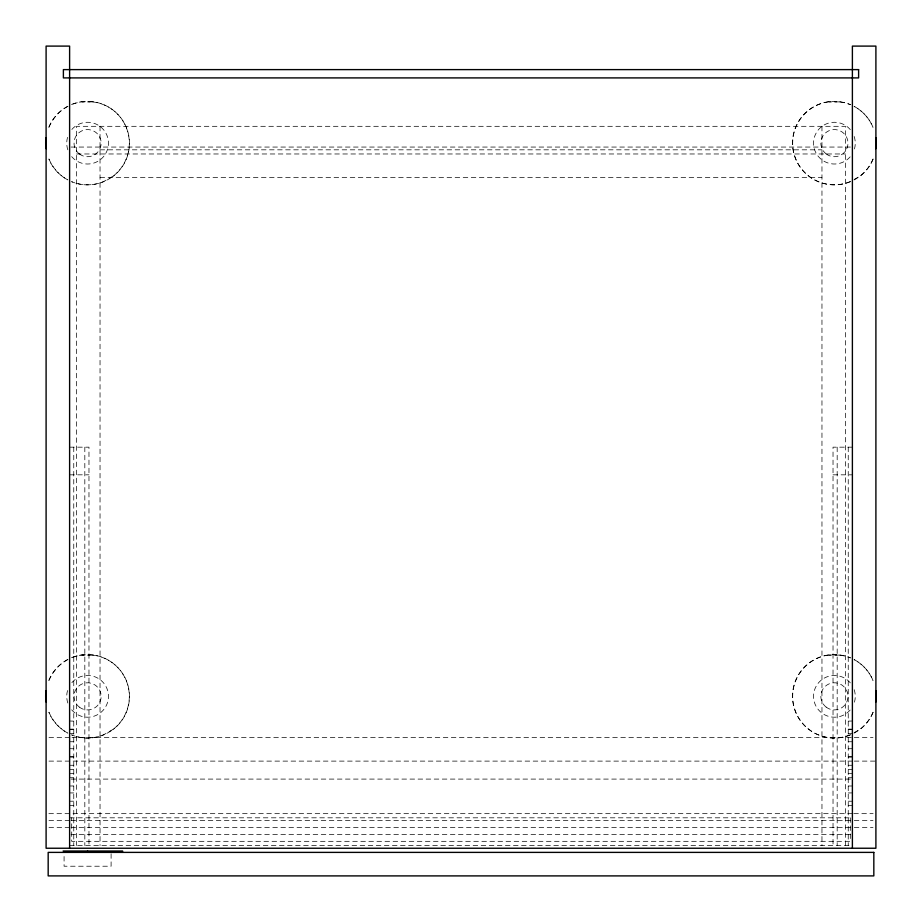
<?xml version="1.0" encoding="UTF-8"?>
<svg xmlns="http://www.w3.org/2000/svg" width="922" height="922" viewBox="0 0 922 922"><rect width="100%" height="100%" fill="white"/><g stroke="black" fill="none" stroke-linecap="round" stroke-linejoin="round"><path stroke-width="0.69" stroke-dasharray="4.61 3.46" d="M113.06 176.16L103.61 181.588A41.732 41.732 0 0 1 71.547 181.669A41.732 41.732 0 0 0 129.322 143.141A41.732 41.732 0 0 0 71.547 104.624M854.152 179.444L859.88 176.16M113.06 729.36L103.61 734.788A41.732 41.732 0 0 1 71.547 734.869A41.732 41.732 0 0 0 129.322 696.341A41.732 41.732 0 0 0 71.547 657.824M854.152 732.644L859.88 729.36M93.053 101.893L82.127 101.893L90.033 101.893M839.873 101.893L828.947 101.893L836.853 101.893M71.052 147.059L850.948 147.059M100.037 149.825L821.963 149.825M76.526 153.974L845.474 153.974M100.037 177.485L821.963 177.485M69.611 447.17L88.973 447.17L88.973 845.474M852.389 447.17L833.027 447.17L833.027 845.474M69.611 474.83L88.973 474.83M833.027 474.83L852.389 474.83M93.053 655.093L82.127 655.093L90.033 655.093M839.873 655.093L828.947 655.093L836.853 655.093M69.611 721.004L73.76 721.131M848.24 721.131L852.389 721.004M69.611 729.175L73.76 729.175M848.24 729.175L852.389 729.175M69.611 729.302L73.76 729.302M848.24 729.302L852.389 729.302M69.611 733.451L73.76 733.463M848.24 733.451L852.389 733.451M48.981 737.6L70.591 737.6M72.031 737.6L852.85 737.6M854.291 737.6L873.019 737.6M69.611 741.749L73.76 741.737M848.24 741.749L852.389 741.749M69.611 748.664L73.76 748.791M848.24 748.791L852.389 748.664M69.611 756.835L73.76 756.835M848.24 756.835L852.389 756.835M69.611 756.962L73.76 756.962M848.24 756.962L852.389 756.962M48.981 761.111L852.85 761.111M854.291 761.111L875.9 761.111M69.611 765.26L73.76 765.283M848.24 765.283L852.389 765.26M69.611 769.409L73.76 769.409M848.24 769.409L852.389 769.409M69.611 773.558L73.76 773.535M848.24 773.558L852.389 773.558M69.611 777.719L73.76 777.742M848.24 777.742L852.389 777.719M71.052 779.09L850.948 779.09M69.611 785.993L73.76 785.97M848.24 786.005L852.389 785.993M69.611 792.92L73.76 792.943M848.24 792.943L852.389 792.92M69.611 801.218L73.76 801.195M848.24 801.218L852.389 801.218M69.611 805.379L73.76 805.402M848.24 805.367L852.389 805.379M48.866 813.665L852.85 813.665M853.772 813.665L873.134 813.665M69.611 817.814L852.389 817.814M48.981 820.58L70.591 820.58M71.052 820.58L852.85 820.58M854.291 820.58L873.019 820.58M48.981 827.495L70.591 827.495M71.052 827.495L852.85 827.495M854.291 827.495L873.019 827.495M71.052 834.41L852.389 834.41M69.611 845.474L852.389 845.474M850.314 817.814L850.314 841.325L71.686 841.325L71.686 817.814M848.24 447.17L848.24 845.474M845.474 845.474L845.474 126.314L76.526 126.314L76.526 845.474M837.176 447.17L837.176 845.474M821.963 126.314L821.963 845.474M111.101 853.772L111.101 866.219L64.079 866.219L64.079 853.772M100.037 126.314L100.037 845.474M84.824 447.17L84.824 845.474M73.76 447.17L73.76 845.474M71.858 129.437A20.86 20.86 0 0 1 102.33 128.377A20.86 20.86 0 0 1 101.339 158.849A20.86 20.86 0 0 1 71.006 155.806M67.825 149.825A20.86 20.86 0 0 1 68.297 135.2M49.004 159.033A41.732 41.732 0 0 0 67.836 179.905A41.732 41.732 0 0 1 48.866 159.091M49.004 127.259A41.732 41.732 0 0 1 70.291 105.166M48.808 127.178A41.732 41.732 0 0 1 70.233 105.027M71.49 104.486A41.732 41.732 0 0 1 82.104 101.674M93.041 101.939A41.605 41.605 0 0 1 113.152 176.263M854.175 136.468A20.86 20.86 0 0 1 853.703 151.093M850.142 156.855A20.86 20.86 0 0 1 819.67 157.916A20.86 20.86 0 0 1 820.661 127.443A20.86 20.86 0 0 1 850.994 130.486M872.996 159.033A41.732 41.732 0 0 1 851.709 181.127M850.453 181.669A41.732 41.732 0 0 1 792.678 143.141A41.732 41.732 0 0 1 850.453 104.624M854.164 106.387A41.732 41.732 0 0 1 872.996 127.259A41.605 41.605 0 0 0 854.129 106.433M850.407 181.53A41.732 41.732 0 0 1 793.911 153.905A41.732 41.732 0 0 1 828.924 101.674M873.146 159.103A41.605 41.605 0 0 1 859.972 176.263M839.861 101.939A41.605 41.605 0 0 1 850.418 104.705M854.175 689.668A20.86 20.86 0 0 1 853.703 704.293M850.142 710.055A20.86 20.86 0 0 1 819.67 711.116A20.86 20.86 0 0 1 820.661 680.643A20.86 20.86 0 0 1 850.994 683.686M872.996 712.233A41.732 41.732 0 0 1 851.709 734.327M850.453 734.869A41.732 41.732 0 0 1 792.678 696.341A41.732 41.732 0 0 1 850.453 657.824M854.164 659.587A41.732 41.732 0 0 1 872.996 680.459A41.605 41.605 0 0 0 854.129 659.633M850.407 734.73A41.732 41.732 0 0 1 793.911 707.105A41.732 41.732 0 0 1 828.924 654.874M873.146 712.303A41.605 41.605 0 0 1 859.972 729.463M839.861 655.139A41.605 41.605 0 0 1 850.418 657.905M71.858 682.637A20.86 20.86 0 0 1 102.33 681.577A20.86 20.86 0 0 1 101.339 712.049A20.86 20.86 0 0 1 71.006 709.006M67.825 703.025A20.86 20.86 0 0 1 68.297 688.4M49.004 712.233A41.732 41.732 0 0 0 67.836 733.105A41.732 41.732 0 0 1 48.866 712.291M49.004 680.459A41.732 41.732 0 0 1 70.291 658.366M48.808 680.378A41.732 41.732 0 0 1 70.233 658.227M71.49 657.686A41.732 41.732 0 0 1 82.104 654.874M93.041 655.139A41.605 41.605 0 0 1 113.152 729.463M79.338 153.916A13.565 13.565 0 0 0 101.04 144.904A13.565 13.565 0 0 0 82.392 130.624A13.565 13.565 0 0 0 79.338 153.916M826.158 153.916A13.565 13.565 0 0 0 847.86 144.904A13.565 13.565 0 0 0 829.212 130.624A13.565 13.565 0 0 0 826.158 153.916M826.158 707.116A13.565 13.565 0 0 0 847.86 698.104A13.565 13.565 0 0 0 829.212 683.824A13.565 13.565 0 0 0 826.158 707.116M79.338 707.116A13.565 13.565 0 0 0 101.04 698.104A13.565 13.565 0 0 0 82.392 683.824A13.565 13.565 0 0 0 79.338 707.116"/><path stroke-width="1.38" d="M63.122 851.006L122.591 851.006L122.591 852.389M852.389 848.24L852.389 46.1L875.9 46.1L875.9 848.24L46.1 848.24L46.1 46.1L69.611 46.1L69.611 848.24M87.59 851.006L87.59 852.389M46.215 148.557A41.732 41.732 0 0 1 46.215 137.724M46.031 148.58A41.732 41.732 0 0 1 46.008 137.701M875.785 137.724A41.732 41.732 0 0 1 875.785 148.557M875.923 137.712A41.605 41.605 0 0 1 875.946 148.58M875.785 690.924A41.732 41.732 0 0 1 875.785 701.757M875.923 690.912A41.605 41.605 0 0 1 875.946 701.78M46.215 701.757A41.732 41.732 0 0 1 46.215 690.924M46.031 701.78A41.732 41.732 0 0 1 46.008 690.901M858.613 69.611L63.388 69.611L63.388 77.909L858.613 77.909L858.613 69.611M873.826 852.389L48.175 852.389L48.175 875.9L873.826 875.9L873.826 852.389"/></g></svg>
